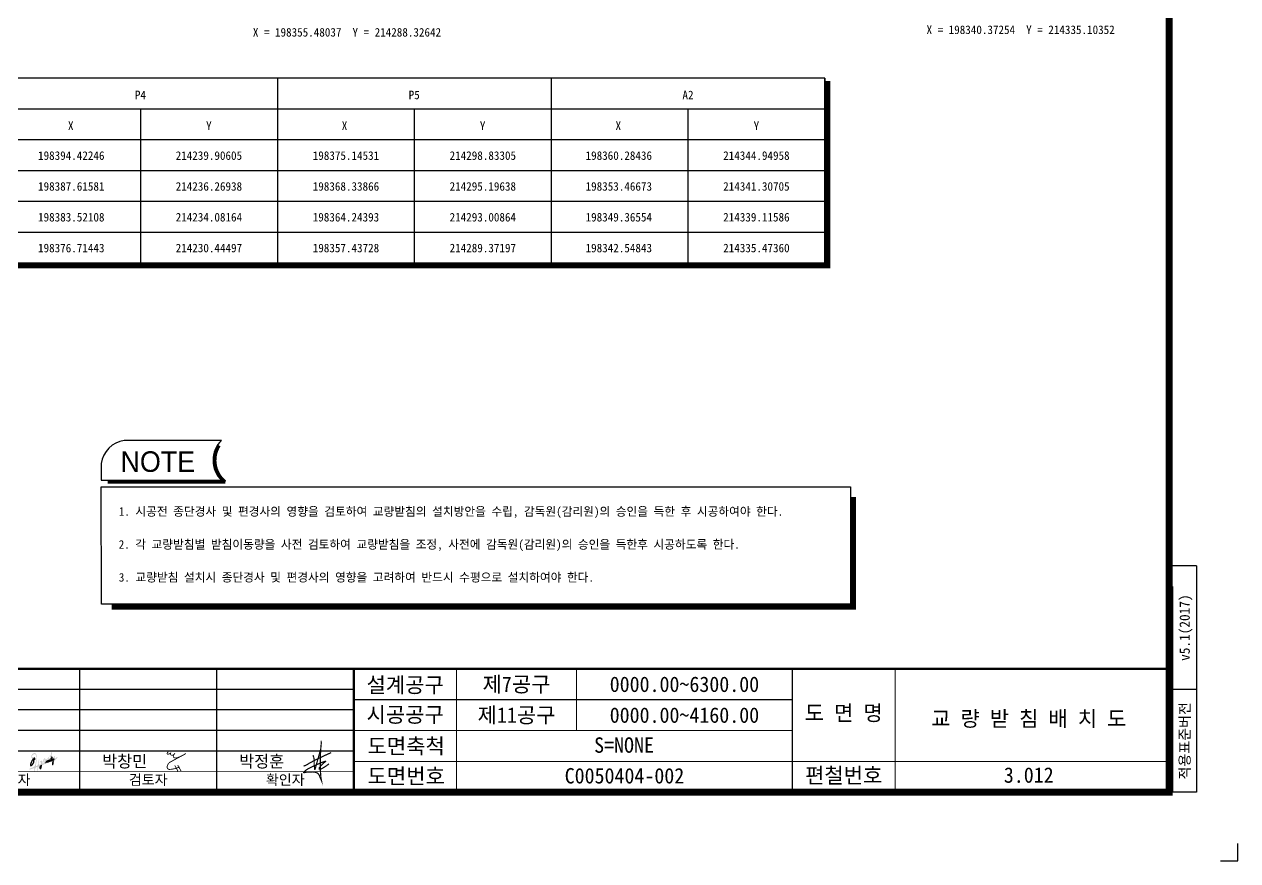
# Model space of a CAD drawing. Header units: feet. Extents: x 523194 to 691394, y 254663 to 373463.
# Drawn here: x 620557 to 691394, y 254663 to 303480 of the extents above; entities that cross this region are included whole.
import ezdxf
from ezdxf.enums import TextEntityAlignment as Align

# ---------------------------------------------------------------- set-up
doc = ezdxf.new("R2010")
doc.units = ezdxf.units.FT
doc.header["$LTSCALE"] = 1650
doc.header["$MEASUREMENT"] = 0
for name, color, linetype in [('CS-DIMT', 3, 'Continuous'), ('CS-TEXT', 3, 'Continuous'), ('CX-BORD', 3, 'Continuous'), ('CX-BORD-LIN1', 4, 'Continuous'), ('CX-BORD-LIN2', 3, 'Continuous'), ('CX-BORD-TEX2', 7, 'Continuous'), ('CX-BORD-TEX3', 6, 'Continuous'), ('CX-MISC', 2, 'Continuous'), ('CZ-LIN1', 7, 'Continuous')]:
    doc.layers.add(name, color=color, linetype=linetype)
doc.styles.add('A_STANDARD', font='')
doc.styles.get("Standard").update_dxf_attribs({"font": ''})
doc.styles.add('TB_TEXT', font='')
doc.styles.add('TB_WBTXT', font='')
doc.styles.add('TB_WMTXT', font='')
doc.styles.add('주 TITLE', font='')
doc.styles.get('A_STANDARD').set_extended_font_data('DotumChe')
doc.styles.get('Standard').set_extended_font_data('DotumChe')
doc.styles.get('TB_TEXT').set_extended_font_data('DotumChe')
doc.styles.get('TB_WBTXT').set_extended_font_data('Dotum')
doc.styles.get('TB_WMTXT').set_extended_font_data('DotumChe')
doc.styles.get('주 TITLE').set_extended_font_data('Dotum')

# ---------------------------------------------------------------- blocks, each defined once
blk = doc.blocks.new('CXBLKA1-KHCA')
at = {"layer": 'CX-BORD-LIN1', "const_width": 2}
blk.add_lwpolyline([(796, 0), (0, 0), (0, 554), (796, 554)], close=True, dxfattribs=at)
at = {"layer": 'CX-BORD-LIN1'}
for points, const_width in [([(796, 36), (0, 36)], 0.6), ([(558, 0), (558, 36)], 0.6), ([(686, 0), (686, 36)], 0.3), ([(558, 6), (270, 6)], 0.2)]:
    blk.add_lwpolyline(points, dxfattribs=dict(at, const_width=const_width))
for points in [[(478, 0), (478, 36)], [(518, 0), (518, 36)]]:
    blk.add_lwpolyline(points, dxfattribs=at)
at = {"layer": 'CX-BORD-LIN2'}
for p, q in [((804, 66.03), (796, 66.03)), ((804, 66.03), (804, 0)), ((797, 60), (797, 0)), ((558, 30), (270, 30)), ((804, 30), (796, 30)), ((804, 0), (797, 0))]:
    blk.add_line(p, q, dxfattribs=at)
at = {"layer": 'CX-BORD-LIN2', "const_width": 0.3}
for points in [[(588, 0), (588, 36)], [(623, 18), (623, 36)], [(716, 0), (716, 36)], [(686, 27), (558, 27)], [(686, 18), (558, 18)], [(796, 9), (558, 9)]]:
    blk.add_lwpolyline(points, dxfattribs=at)
at = {"layer": 'CX-BORD-LIN2'}
for points in [[(558, 24), (270, 24)], [(558, 18), (270, 18)], [(558, 12), (270, 12)]]:
    blk.add_lwpolyline(points, dxfattribs=at)
at = {"layer": 'CX-MISC'}
blk.add_lwpolyline([(811, -20), (816, -20), (816, -15)], dxfattribs=at)
at = {"layer": 'CX-BORD-LIN1', "style": 'TB_TEXT'}
for tag, height, p in [('TR_RNUM5', 3, (285.11, 32.64)), ('TR_RDAT5', 3.5, (317.5, 33)), ('TR_DGN5', 3.5, (451.12, 33)), ('TR_CHK5', 3.5, (491.12, 33)), ('TR_APP5', 3.5, (531.12, 33)), ('TR_RDAT4', 3.5, (317.5, 27)), ('TR_DGN4', 3.5, (451.12, 27)), ('TR_CHK4', 3.5, (491.12, 27)), ('TR_APP4', 3.5, (531.12, 27)), ('TR_RNUM4', 3, (285.11, 26.64)), ('TR_RNUM3', 3, (285.11, 20.64)), ('TR_RDAT3', 3.5, (317.5, 21)), ('TR_DGN3', 3.5, (451.12, 21)), ('TR_CHK3', 3.5, (491.12, 21)), ('TR_APP3', 3.5, (531.12, 21)), ('TR_RNUM2', 3, (285.11, 14.64)), ('TR_RDAT2', 3.5, (317.5, 15)), ('TR_DGN2', 3.5, (451.12, 15)), ('TR_CHK2', 3.5, (491.12, 15)), ('TR_APP2', 3.5, (531.12, 15)), ('TR_RDAT1', 3.5, (317.5, 9)), ('TR_DGN1', 3.5, (451.12, 9)), ('TR_CHK1', 3.5, (491.12, 9)), ('TR_APP1', 3.5, (531.12, 9)), ('TR_RNUM1', 3, (285.11, 8.64))]:
    blk.add_attdef(tag, text='', height=height, dxfattribs=at).set_placement(p, align=Align.MIDDLE_CENTER)
for tag, p in [('TR_RCON5', (342.3, 33)), ('TR_RCON4', (342.3, 27)), ('TR_RCON3', (342.3, 21)), ('TR_RCON2', (342.3, 15)), ('TR_RCON1', (342.3, 9))]:
    blk.add_attdef(tag, text='', height=3.5, dxfattribs=at).set_placement(p, align=Align.MIDDLE_LEFT)
at = {"layer": 'CX-BORD-LIN2', "style": 'TB_TEXT'}
blk.add_text('적용표준버전', height=3, rotation=90, dxfattribs=at).set_placement((800.5, 15), align=Align.MIDDLE_CENTER)
blk.add_attdef('TD_VERSION', text='', height=3, rotation=90, dxfattribs=at).set_placement((800.5, 48.01), align=Align.MIDDLE_CENTER)
at = {"layer": 'CX-BORD-TEX2', "style": 'TB_WMTXT'}
for tag, height, p in [('TB_CNAME', 5, (15.34, 531.83)), ('TB_CSCOP', 4, (16.63, 523.83))]:
    blk.add_attdef(tag, text='', height=height, dxfattribs=at).set_placement(p, align=Align.BOTTOM_LEFT)
at = {"layer": 'CX-BORD-TEX2', "style": 'TB_WBTXT'}
for tag, height, p in [('TB_MTITIL', 10, (398, 533.33)), ('TB_STITL', 7, (398, 518.33))]:
    blk.add_attdef(tag, text='', height=height, dxfattribs=at).set_placement(p, align=Align.MIDDLE_CENTER)
at = {"layer": 'CX-BORD-TEX3', "style": 'TB_TEXT'}
for s, height, p in [('설계공구', 4.5, (573, 31.36)), ('시공공구', 4.5, (573, 22.69)), ('도 면 명', 4.5, (701, 23.19)), ('도면축척', 4.5, (573.29, 13.51)), ('도면번호', 4.5, (573.29, 4.79)), ('편철번호', 4.5, (701, 5)), ('작성자', 3, (458, 3.66)), ('검토자', 3, (498, 3.66)), ('확인자', 3, (538, 3.66))]:
    blk.add_text(s, height=height, dxfattribs=at).set_placement(p, align=Align.MIDDLE)
for tag, height, p in [('TD_LNDST', 4.5, (215, 31.5)), ('TD_DSECT', 4.5, (605.5, 31.5)), ('TD_DDIST', 4.5, (654.5, 31.5)), ('TD_DNAME_TOP', 4.5, (755, 27.96)), ('TD_DCOMP', 4.5, (215, 22.59)), ('TD_CSECT', 4.5, (605.5, 22.5)), ('TD_CDIST', 4.5, (654.5, 22.5)), ('TD_DNAME_MAIN', 4.5, (755, 21.47)), ('TD_CCOMP', 4.5, (215, 13.59)), ('TD_HSCAL', 4.5, (620.88, 13.75)), ('TD_VSCAL', 4.5, (656.86, 13.75)), ('TD_DNAME_BOT', 3, (755, 15.25)), ('TD_CNAME', 5, (65, 7.6)), ('TD_FIELD', 4.5, (180, 5.13)), ('TD_CSTEP', 4.5, (250.74, 5.13)), ('TD_DWGCODE', 4.5, (637, 4.79)), ('TD_DWGNO', 4.5, (755, 5))]:
    blk.add_attdef(tag, text='', height=height, dxfattribs=at).set_placement(p, align=Align.MIDDLE_CENTER)

msp = doc.modelspace()

# ---------------------------------------------------------------- hatches: boundary and pattern name
at = {"layer": 'CX-BORD-TEX2'}
h = msp.add_hatch(color=2, dxfattribs=at)
edge = h.paths.add_edge_path(flags=16)
edge.add_spline(control_points=[(621557, 260207), (621557, 260207), (621557, 260207), (621556, 260234), (621556, 260235), (621555, 260235), (621555, 260235), (621545, 260233), (621537, 260217), (621531, 260208), (621518, 260190), (621507, 260176), (621491, 260162), (621484, 260155), (621473, 260148), (621469, 260142), (621465, 260134), (621465, 260122), (621461, 260115), (621468, 260101), (621469, 260084), (621476, 260068), (621478, 260062), (621482, 260057), (621486, 260050), (621489, 260044), (621493, 260034), (621497, 260032), (621506, 260026), (621518, 260040), (621522, 260047), (621526, 260055), (621529, 260068), (621533, 260080), (621537, 260091), (621543, 260103), (621545, 260113), (621548, 260127), (621549, 260143), (621550, 260158), (621553, 260184), (621557, 260207)], knot_values=[0, 0, 0, 0, 0, 0.000001, 1, 1, 1, 2, 2, 2, 3, 3, 3, 4, 4, 4, 5, 5, 5, 6, 6, 6, 7, 7, 7, 8, 8, 8, 9, 9, 9, 10, 10, 10, 11, 11, 11, 12, 12, 12, 13, 13, 13, 13], degree=3, periodic=0)
edge = h.paths.add_edge_path(flags=16)
edge.add_spline(control_points=[(621806, 260394), (621806, 260394), (621806, 260394), (621809, 260397), (621806, 260398), (621805, 260400), (621803, 260401), (621801, 260398), (621796, 260394), (621797, 260392), (621800, 260394), (621806, 260394)], knot_values=[0, 0, 0, 0, 0, 0.000001, 1, 1, 1, 2, 2, 2, 3, 3, 3, 3], degree=3, periodic=0)
edge = h.paths.add_edge_path(flags=16)
edge.add_spline(control_points=[(622222, 260262), (622222, 260262), (622222, 260262), (622224, 260262), (622240, 260324), (622248, 260397), (622256, 260464), (622251, 260455), (622229, 260444), (622225, 260435), (622223, 260431), (622223, 260423), (622221, 260417), (622213, 260379), (622206, 260339), (622203, 260298), (622209, 260287), (622210, 260272), (622216, 260262), (622219, 260262), (622222, 260262)], knot_values=[0, 0, 0, 0, 0, 0.000001, 1, 1, 1, 2, 2, 2, 3, 3, 3, 4, 4, 4, 5, 5, 5, 6, 6, 6, 6], degree=3, periodic=0)
edge = h.paths.add_edge_path(flags=16)
edge.add_spline(control_points=[(620921, 260270), (620921, 260270), (620921, 260270), (620916, 260255), (620918, 260242), (620919, 260228), (620928, 260221), (620945, 260216), (620955, 260220), (620968, 260227), (620975, 260230), (620983, 260233), (620987, 260236), (620996, 260242), (621006, 260256), (621016, 260266), (621026, 260276), (621038, 260287), (621045, 260297), (621056, 260312), (621064, 260330), (621074, 260347), (621079, 260355), (621085, 260364), (621089, 260372), (621095, 260381), (621102, 260390), (621105, 260398), (621108, 260406), (621109, 260418), (621112, 260429), (621115, 260439), (621119, 260450), (621120, 260459), (621121, 260468), (621120, 260478), (621120, 260487), (621120, 260497), (621121, 260507), (621120, 260515), (621118, 260524), (621113, 260535), (621110, 260545), (621102, 260569), (621094, 260588), (621082, 260606), (621082, 260606), (621082, 260606), (621081, 260606), (621071, 260590), (621060, 260574), (621049, 260558), (621038, 260543), (621026, 260528), (621017, 260511), (621010, 260499), (621005, 260484), (620999, 260470), (620986, 260442), (620974, 260416), (620961, 260389), (620955, 260375), (620948, 260362), (620943, 260348), (620937, 260333), (620934, 260317), (620929, 260301), (620924, 260286), (620921, 260270)], knot_values=[0, 0, 0, 0, 0, 0.000001, 1, 1, 1, 2, 2, 2, 3, 3, 3, 4, 4, 4, 5, 5, 5, 6, 6, 6, 7, 7, 7, 8, 8, 8, 9, 9, 9, 10, 10, 10, 11, 11, 11, 12, 12, 12, 13, 13, 13, 14, 14, 14, 15, 15, 15, 16, 16, 16, 17, 17, 17, 18, 18, 18, 19, 19, 19, 20, 20, 20, 21, 21, 21, 22, 22, 22, 22], degree=3, periodic=0)
edge = h.paths.add_edge_path(flags=16)
edge.add_spline(control_points=[(621921, 260449), (621921, 260449), (621921, 260449), (621913, 260438), (621902, 260457), (621893, 260478), (621882, 260496), (621872, 260463), (621857, 260431), (621840, 260408), (621983, 260456), (622128, 260503), (622272, 260551), (622276, 260569), (622282, 260585), (622286, 260603), (622278, 260598), (622272, 260592), (622265, 260587), (622261, 260590), (622258, 260595), (622254, 260600), (622250, 260603), (622245, 260610), (622242, 260609), (622235, 260595), (622236, 260578), (622229, 260565), (622226, 260559), (622220, 260555), (622215, 260550), (622211, 260545), (622207, 260539), (622201, 260536), (622192, 260542), (622181, 260548), (622172, 260555), (622156, 260588), (622140, 260622), (622123, 260655), (622117, 260622), (622108, 260587), (622099, 260557), (622096, 260546), (622094, 260534), (622090, 260525), (622087, 260518), (622081, 260512), (622076, 260505), (622071, 260499), (622066, 260492), (622061, 260487), (622049, 260498), (622037, 260509), (622026, 260521), (622024, 260527), (622023, 260534), (622020, 260539), (622017, 260524), (622013, 260511), (622010, 260497), (621998, 260488), (621988, 260477), (621976, 260469), (621971, 260487), (621967, 260506), (621961, 260523), (621956, 260503), (621945, 260490), (621935, 260475), (621927, 260462), (621921, 260449)], knot_values=[0, 0, 0, 0, 0, 0.000001, 1, 1, 1, 2, 2, 2, 3, 3, 3, 4, 4, 4, 5, 5, 5, 6, 6, 6, 7, 7, 7, 8, 8, 8, 9, 9, 9, 10, 10, 10, 11, 11, 11, 12, 12, 12, 13, 13, 13, 14, 14, 14, 15, 15, 15, 16, 16, 16, 17, 17, 17, 18, 18, 18, 19, 19, 19, 20, 20, 20, 21, 21, 21, 22, 22, 22, 23, 23, 23, 23], degree=3, periodic=0)
edge = h.paths.add_edge_path(flags=16)
edge.add_spline(control_points=[(621166, 260600), (621166, 260600), (621166, 260600), (621166, 260610), (621167, 260624), (621168, 260640), (621163, 260651), (621156, 260653), (621149, 260656), (621141, 260657), (621132, 260650), (621122, 260645), (621114, 260636), (621132, 260612), (621137, 260574), (621150, 260545), (621152, 260556), (621161, 260566), (621164, 260579), (621166, 260588), (621166, 260600)], knot_values=[0, 0, 0, 0, 0, 0.000001, 1, 1, 1, 2, 2, 2, 3, 3, 3, 4, 4, 4, 5, 5, 5, 6, 6, 6, 6], degree=3, periodic=0)
edge = h.paths.add_edge_path(flags=16)
edge.add_spline(control_points=[(622145, 260713), (622145, 260713), (622145, 260713), (622144, 260709), (622158, 260682), (622169, 260653), (622184, 260627), (622192, 260647), (622188, 260668), (622185, 260690), (622176, 260702), (622167, 260713), (622151, 260718), (622148, 260716), (622145, 260713)], knot_values=[0, 0, 0, 0, 0, 0.000001, 1, 1, 1, 2, 2, 2, 3, 3, 3, 4, 4, 4, 4], degree=3, periodic=0)
edge = h.paths.add_edge_path()
edge.add_spline(control_points=[(621997, 260703), (621997, 260703), (621997, 260703), (622004, 260686), (622006, 260681), (622009, 260675), (622010, 260670), (622011, 260661), (622008, 260647), (622007, 260636), (622010, 260643), (622013, 260657), (622016, 260667), (622021, 260668), (622026, 260659), (622032, 260655), (622037, 260652), (622043, 260652), (622047, 260648), (622049, 260632), (622042, 260613), (622044, 260597), (622044, 260591), (622047, 260584), (622049, 260578), (622050, 260571), (622052, 260565), (622058, 260562), (622067, 260573), (622069, 260588), (622074, 260603), (622087, 260645), (622095, 260694), (622104, 260740), (622100, 260738), (622096, 260730), (622090, 260726), (622072, 260726), (622055, 260723), (622037, 260722), (622037, 260744), (622037, 260765), (622035, 260786), (622043, 260787), (622050, 260787), (622057, 260788), (622064, 260788), (622073, 260787), (622079, 260789), (622089, 260793), (622091, 260807), (622099, 260812), (622116, 260882), (622133, 260952), (622148, 261024), (622158, 261018), (622164, 261009), (622181, 261010), (622182, 260961), (622172, 260922), (622164, 260880), (622158, 260848), (622154, 260817), (622148, 260785), (622181, 260776), (622199, 260752), (622216, 260727), (622217, 260710), (622219, 260694), (622221, 260679), (622224, 260692), (622227, 260706), (622229, 260720), (622238, 260715), (622245, 260707), (622262, 260710), (622262, 260702), (622262, 260691), (622262, 260681), (622262, 260671), (622260, 260661), (622268, 260658), (622273, 260662), (622274, 260669), (622276, 260676), (622278, 260681), (622282, 260688), (622283, 260694), (622289, 260723), (622289, 260759), (622297, 260787), (622304, 260784), (622308, 260779), (622315, 260776), (622320, 260776), (622325, 260777), (622331, 260777), (622330, 260750), (622334, 260723), (622333, 260697), (622332, 260678), (622328, 260660), (622326, 260642), (622322, 260611), (622321, 260582), (622312, 260557), (622330, 260558), (622335, 260571), (622344, 260585), (622349, 260593), (622355, 260601), (622358, 260607), (622361, 260612), (622361, 260618), (622364, 260622), (622366, 260627), (622371, 260631), (622374, 260636), (622384, 260649), (622395, 260664), (622404, 260677), (622411, 260674), (622414, 260668), (622419, 260664), (622441, 260684), (622460, 260710), (622481, 260729), (622485, 260716), (622490, 260703), (622494, 260690), (622495, 260686), (622498, 260679), (622498, 260676), (622497, 260672), (622482, 260658), (622479, 260654), (622460, 260633), (622438, 260609), (622421, 260590), (622415, 260593), (622412, 260598), (622407, 260602), (622401, 260593), (622395, 260584), (622388, 260575), (622378, 260548), (622360, 260528), (622346, 260504), (622330, 260499), (622318, 260490), (622297, 260490), (622281, 260392), (622271, 260289), (622248, 260197), (622231, 260197), (622213, 260197), (622196, 260197), (622186, 260227), (622177, 260256), (622167, 260285), (622172, 260347), (622180, 260406), (622193, 260459), (622091, 260426), (621988, 260392), (621887, 260359), (621786, 260325), (621688, 260284), (621589, 260249), (621592, 260209), (621587, 260175), (621583, 260142), (621581, 260123), (621580, 260104), (621577, 260087), (621574, 260074), (621566, 260057), (621561, 260043), (621558, 260036), (621555, 260029), (621553, 260021), (621550, 260013), (621548, 260004), (621545, 259999), (621542, 259993), (621535, 259988), (621529, 259981), (621525, 259977), (621517, 259965), (621512, 259964), (621504, 259962), (621489, 259972), (621480, 259971), (621472, 259991), (621458, 260008), (621449, 260028), (621438, 260056), (621433, 260086), (621421, 260115), (621427, 260134), (621434, 260155), (621440, 260176), (621442, 260182), (621443, 260189), (621448, 260194), (621426, 260186), (621404, 260178), (621382, 260170), (621367, 260065), (621353, 259960), (621339, 259854), (621326, 259858), (621317, 259865), (621305, 259870), (621318, 259964), (621331, 260060), (621344, 260154), (621300, 260140), (621253, 260121), (621208, 260104), (621190, 260009), (621171, 259915), (621153, 259819), (621142, 259826), (621133, 259835), (621121, 259841), (621138, 259923), (621153, 260007), (621169, 260089), (621062, 260049), (620956, 260008), (620848, 259968), (620847, 259990), (620845, 260010), (620842, 260030), (620955, 260074), (621069, 260116), (621183, 260160), (621206, 260274), (621230, 260406), (621248, 260533), (621250, 260551), (621255, 260569), (621256, 260587), (621257, 260604), (621256, 260622), (621256, 260639), (621256, 260656), (621257, 260674), (621256, 260691), (621254, 260713), (621248, 260738), (621243, 260762), (621241, 260774), (621239, 260786), (621237, 260798), (621235, 260811), (621234, 260824), (621231, 260834), (621229, 260840), (621224, 260848), (621220, 260854), (621216, 260860), (621212, 260869), (621208, 260873), (621204, 260877), (621195, 260879), (621188, 260883), (621182, 260886), (621173, 260892), (621169, 260892), (621164, 260893), (621154, 260888), (621148, 260886), (621141, 260883), (621135, 260880), (621129, 260878), (621115, 260873), (621101, 260870), (621090, 260864), (621081, 260859), (621072, 260848), (621065, 260841), (621056, 260833), (621049, 260825), (621040, 260819), (621033, 260806), (621018, 260790), (621007, 260773), (621003, 260766), (620994, 260752), (620995, 260743), (620995, 260734), (621001, 260731), (621004, 260722), (621016, 260715), (621031, 260711), (621050, 260710), (621060, 260701), (621070, 260691), (621080, 260682), (621093, 260691), (621108, 260702), (621123, 260712), (621127, 260715), (621134, 260722), (621138, 260722), (621143, 260723), (621151, 260719), (621158, 260717), (621165, 260715), (621171, 260714), (621178, 260712), (621182, 260706), (621186, 260700), (621190, 260692), (621193, 260686), (621199, 260678), (621200, 260672), (621203, 260658), (621201, 260632), (621200, 260611), (621200, 260601), (621199, 260591), (621198, 260582), (621197, 260572), (621198, 260562), (621196, 260554), (621195, 260545), (621189, 260536), (621186, 260526), (621182, 260518), (621178, 260509), (621175, 260500), (621168, 260483), (621159, 260465), (621153, 260447), (621149, 260432), (621146, 260417), (621143, 260403), (621139, 260389), (621138, 260373), (621132, 260359), (621129, 260351), (621122, 260343), (621117, 260334), (621103, 260310), (621088, 260284), (621074, 260260), (621068, 260251), (621064, 260244), (621057, 260237), (621045, 260224), (621032, 260210), (621019, 260196), (621013, 260189), (621006, 260180), (621001, 260176), (620994, 260171), (620984, 260169), (620976, 260165), (620968, 260162), (620958, 260155), (620952, 260154), (620946, 260153), (620924, 260156), (620919, 260158), (620913, 260161), (620909, 260169), (620905, 260174), (620900, 260180), (620895, 260185), (620891, 260190), (620888, 260214), (620884, 260238), (620879, 260261), (620886, 260281), (620891, 260302), (620897, 260323), (620903, 260344), (620908, 260365), (620915, 260385), (620920, 260399), (620929, 260413), (620935, 260428), (620948, 260456), (620961, 260485), (620974, 260514), (620981, 260528), (620986, 260544), (620993, 260557), (621001, 260571), (621012, 260585), (621021, 260598), (621030, 260612), (621039, 260625), (621049, 260638), (621048, 260642), (621044, 260643), (621042, 260646), (621018, 260647), (621003, 260657), (620986, 260665), (620982, 260674), (620978, 260681), (620974, 260690), (620969, 260698), (620962, 260706), (620961, 260714), (620959, 260722), (620961, 260732), (620961, 260744), (620961, 260754), (620959, 260766), (620961, 260774), (620962, 260781), (620969, 260792), (620974, 260801), (620984, 260821), (620994, 260833), (621006, 260850), (621012, 260859), (621016, 260868), (621022, 260874), (621030, 260884), (621041, 260890), (621051, 260899), (621061, 260908), (621070, 260920), (621079, 260925), (621085, 260929), (621094, 260930), (621102, 260933), (621117, 260939), (621130, 260944), (621147, 260950), (621155, 260953), (621165, 260959), (621169, 260959), (621176, 260959), (621189, 260949), (621196, 260945), (621206, 260940), (621217, 260937), (621224, 260932), (621230, 260926), (621236, 260910), (621242, 260902), (621248, 260891), (621257, 260882), (621260, 260872), (621262, 260866), (621263, 260858), (621264, 260850), (621268, 260830), (621271, 260807), (621275, 260786), (621280, 260758), (621288, 260729), (621290, 260702), (621291, 260681), (621290, 260661), (621290, 260640), (621290, 260620), (621291, 260599), (621290, 260579), (621288, 260546), (621280, 260510), (621275, 260475), (621261, 260375), (621241, 260269), (621222, 260175), (621266, 260191), (621310, 260208), (621354, 260225), (621369, 260345), (621387, 260463), (621402, 260583), (621414, 260578), (621425, 260573), (621435, 260567), (621421, 260457), (621406, 260348), (621391, 260239), (621434, 260254), (621480, 260273), (621524, 260289), (621530, 260337), (621537, 260385), (621544, 260433), (621518, 260418), (621493, 260397), (621466, 260380), (621462, 260401), (621459, 260421), (621454, 260440), (621500, 260471), (621548, 260506), (621593, 260536), (621588, 260502), (621584, 260463), (621587, 260423), (621592, 260440), (621596, 260457), (621599, 260475), (621610, 260467), (621621, 260458), (621631, 260449), (621621, 260405), (621611, 260362), (621601, 260319), (621637, 260330), (621674, 260347), (621711, 260359), (621711, 260365), (621705, 260369), (621702, 260373), (621698, 260377), (621694, 260382), (621690, 260386), (621688, 260410), (621676, 260437), (621673, 260463), (621672, 260474), (621672, 260486), (621672, 260497), (621671, 260508), (621669, 260520), (621670, 260530), (621671, 260541), (621677, 260553), (621681, 260564), (621684, 260576), (621688, 260587), (621690, 260598), (621703, 260612), (621714, 260628), (621726, 260642), (621737, 260645), (621747, 260649), (621758, 260651), (621770, 260638), (621779, 260622), (621789, 260607), (621787, 260583), (621791, 260561), (621789, 260540), (621788, 260529), (621782, 260516), (621779, 260505), (621776, 260492), (621775, 260478), (621770, 260469), (621767, 260461), (621758, 260454), (621752, 260447), (621746, 260439), (621742, 260431), (621735, 260426), (621729, 260444), (621723, 260461), (621718, 260478), (621722, 260491), (621738, 260500), (621744, 260513), (621746, 260518), (621747, 260527), (621749, 260534), (621753, 260547), (621757, 260558), (621755, 260577), (621753, 260579), (621752, 260582), (621749, 260584), (621731, 260581), (621728, 260562), (621716, 260553), (621713, 260540), (621709, 260529), (621705, 260517), (621706, 260495), (621708, 260474), (621712, 260455), (621716, 260438), (621716, 260426), (621727, 260419), (621734, 260420), (621741, 260416), (621748, 260418), (621754, 260419), (621764, 260430), (621769, 260435), (621775, 260441), (621783, 260450), (621785, 260456), (621787, 260462), (621787, 260470), (621788, 260478), (621796, 260522), (621806, 260577), (621813, 260621), (621824, 260615), (621835, 260608), (621846, 260601), (621838, 260555), (621830, 260510), (621822, 260464), (621840, 260487), (621849, 260518), (621860, 260549), (621871, 260580), (621878, 260614), (621886, 260647), (621892, 260648), (621896, 260639), (621903, 260635), (621908, 260632), (621914, 260632), (621919, 260630), (621916, 260604), (621909, 260581), (621911, 260551), (621912, 260542), (621910, 260533), (621915, 260526), (621931, 260544), (621935, 260570), (621943, 260598), (621956, 260643), (621971, 260691), (621985, 260734), (621992, 260719), (621997, 260703)], knot_values=[0, 0, 0, 0, 0, 0.000001, 1, 1, 1, 2, 2, 2, 3, 3, 3, 4, 4, 4, 5, 5, 5, 6, 6, 6, 7, 7, 7, 8, 8, 8, 9, 9, 9, 10, 10, 10, 11, 11, 11, 12, 12, 12, 13, 13, 13, 14, 14, 14, 15, 15, 15, 16, 16, 16, 17, 17, 17, 18, 18, 18, 19, 19, 19, 20, 20, 20, 21, 21, 21, 22, 22, 22, 23, 23, 23, 24, 24, 24, 25, 25, 25, 26, 26, 26, 27, 27, 27, 28, 28, 28, 29, 29, 29, 30, 30, 30, 31, 31, 31, 32, 32, 32, 33, 33, 33, 34, 34, 34, 35, 35, 35, 36, 36, 36, 37, 37, 37, 38, 38, 38, 39, 39, 39, 40, 40, 40, 41, 41, 41, 42, 42, 42, 43, 43, 43, 44, 44, 44, 45, 45, 45, 46, 46, 46, 47, 47, 47, 48, 48, 48, 49, 49, 49, 50, 50, 50, 51, 51, 51, 52, 52, 52, 53, 53, 53, 54, 54, 54, 55, 55, 55, 56, 56, 56, 57, 57, 57, 58, 58, 58, 59, 59, 59, 60, 60, 60, 61, 61, 61, 62, 62, 62, 63, 63, 63, 64, 64, 64, 65, 65, 65, 66, 66, 66, 67, 67, 67, 68, 68, 68, 69, 69, 69, 70, 70, 70, 71, 71, 71, 72, 72, 72, 73, 73, 73, 74, 74, 74, 75, 75, 75, 76, 76, 76, 77, 77, 77, 78, 78, 78, 79, 79, 79, 80, 80, 80, 81, 81, 81, 82, 82, 82, 83, 83, 83, 84, 84, 84, 85, 85, 85, 86, 86, 86, 87, 87, 87, 88, 88, 88, 89, 89, 89, 90, 90, 90, 91, 91, 91, 92, 92, 92, 93, 93, 93, 94, 94, 94, 95, 95, 95, 96, 96, 96, 97, 97, 97, 98, 98, 98, 99, 99, 99, 100, 100, 100, 101, 101, 101, 102, 102, 102, 103, 103, 103, 104, 104, 104, 105, 105, 105, 106, 106, 106, 107, 107, 107, 108, 108, 108, 109, 109, 109, 110, 110, 110, 111, 111, 111, 112, 112, 112, 113, 113, 113, 114, 114, 114, 115, 115, 115, 116, 116, 116, 117, 117, 117, 118, 118, 118, 119, 119, 119, 120, 120, 120, 121, 121, 121, 122, 122, 122, 123, 123, 123, 124, 124, 124, 125, 125, 125, 126, 126, 126, 127, 127, 127, 128, 128, 128, 129, 129, 129, 130, 130, 130, 131, 131, 131, 132, 132, 132, 133, 133, 133, 134, 134, 134, 135, 135, 135, 136, 136, 136, 137, 137, 137, 138, 138, 138, 139, 139, 139, 140, 140, 140, 141, 141, 141, 142, 142, 142, 143, 143, 143, 144, 144, 144, 145, 145, 145, 146, 146, 146, 147, 147, 147, 148, 148, 148, 149, 149, 149, 150, 150, 150, 151, 151, 151, 152, 152, 152, 153, 153, 153, 154, 154, 154, 155, 155, 155, 156, 156, 156, 157, 157, 157, 158, 158, 158, 159, 159, 159, 160, 160, 160, 161, 161, 161, 162, 162, 162, 163, 163, 163, 164, 164, 164, 165, 165, 165, 166, 166, 166, 167, 167, 167, 168, 168, 168, 169, 169, 169, 170, 170, 170, 171, 171, 171, 172, 172, 172, 173, 173, 173, 174, 174, 174, 175, 175, 175, 176, 176, 176, 177, 177, 177, 178, 178, 178, 179, 179, 179, 180, 180, 180, 181, 181, 181, 182, 182, 182, 183, 183, 183, 184, 184, 184, 185, 185, 185, 186, 186, 186, 187, 187, 187, 188, 188, 188, 189, 189, 189, 190, 190, 190, 191, 191, 191, 192, 192, 192, 193, 193, 193, 194, 194, 194, 195, 195, 195, 196, 196, 196, 197, 197, 197, 198, 198, 198, 199, 199, 199, 200, 200, 200, 201, 201, 201, 202, 202, 202, 203, 203, 203, 204, 204, 204, 205, 205, 205, 206, 206, 206, 207, 207, 207, 208, 208, 208, 209, 209, 209, 210, 210, 210, 210], degree=3, periodic=0)

# ---------------------------------------------------------------- linework, layer by layer
at = {"layer": 'CX-BORD-LIN2'}
for p, q in [((635331, 300327), (635331, 289556)), ((635331, 300327), (635331, 289556)), ((635331, 300327), (635331, 289556)), ((635331, 300327), (635331, 289556)), ((667293, 300327), (667293, 289556)), ((667293, 300327), (667293, 289556)), ((667293, 300327), (667293, 289556)), ((667293, 300327), (667293, 289556)), ((667293, 300327), (667293, 289556)), ((667293, 300327), (667293, 289556)), ((667293, 300327), (667293, 289556)), ((667293, 300327), (667293, 289556)), ((555426, 298537), (667293, 298537)), ((627340, 298537), (627340, 289556)), ((643321, 298537), (643321, 289556)), ((659302, 298537), (659302, 289556)), ((550952, 294949), (667293, 294949)), ((550952, 293151), (667293, 293151)), ((550952, 291353), (667293, 291353)), ((550952, 289556), (667293, 289556))]:
    msp.add_line(p, q, dxfattribs=at)
at = {"layer": 'CX-BORD-TEX2', "elevation": 0}
for points, const_width in [([(637889, 261667), (637895, 261512), (637867, 261228), (637844, 260794), (637837, 260280), (637843, 259941), (637857, 259726), (637872, 259533), (637908, 259335), (637831, 259510), (637778, 259652), (637710, 259751), (637642, 259793), (637519, 259830), (637371, 259848), (637178, 259840), (637052, 259834), (636950, 259815), (636897, 259804), (636871, 259809), (636864, 259816), (636861, 259823), (636865, 259833), (636974, 259926), (637143, 260039), (637406, 260169), (637680, 260295), (637962, 260412), (638131, 260466), (638146, 260468), (638151, 260464), (638151, 260456), (638143, 260449), (638015, 260349), (637886, 260216), (637818, 260138), (637784, 260095), (637774, 260066), (637769, 260022), (637785, 260008), (637805, 260004), (637860, 260008), (637935, 260040), (638069, 260122), (638171, 260189), (638343, 260316)], 70), ([(629273, 260829), (629354, 260938)], 50), ([(636861, 260185), (636961, 260219), (637099, 260293), (637214, 260364), (637346, 260435), (637513, 260527), (637751, 260642), (638002, 260760), (638227, 260864), (638470, 260970)], 70), ([(637407, 260825), (637457, 260700), (637482, 260543), (637480, 260372), (637483, 260252), (637495, 260143), (637511, 259993), (637516, 259984), (637523, 259984), (637530, 259995), (637540, 260027)], 70), ([(637540, 260027), (637864, 261182)], 70), ([(629340, 260226), (629530, 259889)], 50), ([(629516, 260240), (629707, 259903)], 50)]:
    msp.add_lwpolyline(points, dxfattribs=dict(at, const_width=const_width))
at = {"layer": 'CX-BORD-TEX2', "const_width": 50, "elevation": 0}
msp.add_lwpolyline([(628972, 261023, 0.200231), (628901, 260939), (628901, 260939, 0.602514), (628938, 260884, 0.235434), (629122, 260972, 0.651661), (629172, 260814, 0.232026), (629354, 260938), (629273, 260829, 0.377495), (629301, 260677, 0.203746), (629558, 260701), (629686, 260748), (629815, 260816), (629992, 260918), (629097, 260432, 0.228643), (628900, 260173, 0.552062), (629060, 259992, 0.093231), (629630, 260138)], format="xyb", dxfattribs=at)
at = {"layer": 'CX-BORD-TEX2', "color": 2}
for points, knots in [([(622184, 260627), (622169, 260653), (622158, 260682), (622144, 260709), (622145, 260713), (622148, 260716), (622151, 260718), (622167, 260713), (622176, 260702), (622185, 260690), (622188, 260668), (622192, 260647), (622184, 260627)], [0, 0, 0, 0, 1, 1, 1, 2, 2, 2, 3, 3, 3, 4, 4, 4, 4]), ([(620928, 260221), (620928, 260221), (620919, 260228), (620918, 260242), (620916, 260255), (620921, 260270), (620924, 260286), (620929, 260301), (620934, 260317), (620937, 260333), (620943, 260348), (620948, 260362), (620955, 260375), (620961, 260389), (620974, 260416), (620986, 260442), (620999, 260470), (621005, 260484), (621010, 260499), (621017, 260511), (621026, 260528), (621038, 260543), (621049, 260558), (621060, 260574), (621071, 260590), (621081, 260606), (621082, 260606), (621082, 260606), (621082, 260606), (621094, 260588), (621102, 260569), (621110, 260545), (621113, 260535), (621118, 260524), (621120, 260515), (621121, 260507), (621120, 260497), (621120, 260487), (621120, 260478), (621121, 260468), (621120, 260459), (621119, 260450), (621115, 260439), (621112, 260429), (621109, 260418), (621108, 260406), (621105, 260398), (621102, 260390), (621095, 260381), (621089, 260372), (621085, 260364), (621079, 260355), (621074, 260347), (621064, 260330), (621056, 260312), (621045, 260297), (621038, 260287), (621026, 260276), (621016, 260266), (621006, 260256), (620996, 260242), (620987, 260236), (620983, 260233), (620975, 260230), (620968, 260227), (620955, 260220), (620945, 260216), (620928, 260221)], [0, 0, 0, 0, 0.5, 1, 1, 1, 2, 2, 2, 3, 3, 3, 4, 4, 4, 5, 5, 5, 6, 6, 6, 7, 7, 7, 8, 8, 8, 9, 9, 9, 10, 10, 10, 11, 11, 11, 12, 12, 12, 13, 13, 13, 14, 14, 14, 15, 15, 15, 16, 16, 16, 17, 17, 17, 18, 18, 18, 19, 19, 19, 20, 20, 20, 21, 21, 21, 22, 22, 22, 22]), ([(621163, 260651), (621168, 260640), (621167, 260624), (621166, 260610), (621166, 260600), (621166, 260588), (621164, 260579), (621161, 260566), (621152, 260556), (621150, 260545), (621137, 260574), (621132, 260612), (621114, 260636), (621122, 260645), (621132, 260650), (621141, 260657), (621149, 260656), (621156, 260653), (621163, 260651)], [0, 0, 0, 0, 1, 1, 1, 2, 2, 2, 3, 3, 3, 4, 4, 4, 5, 5, 5, 6, 6, 6, 6]), ([(621555, 260235), (621555, 260235), (621556, 260235), (621556, 260234), (621557, 260207), (621553, 260184), (621550, 260158), (621549, 260143), (621548, 260127), (621545, 260113), (621543, 260103), (621537, 260091), (621533, 260080), (621529, 260068), (621526, 260055), (621522, 260047), (621518, 260040), (621506, 260026), (621497, 260032), (621493, 260034), (621489, 260044), (621486, 260050), (621482, 260057), (621478, 260062), (621476, 260068), (621469, 260084), (621468, 260101), (621461, 260115), (621465, 260122), (621465, 260134), (621469, 260142), (621473, 260148), (621484, 260155), (621491, 260162), (621507, 260176), (621518, 260190), (621531, 260208), (621537, 260217), (621545, 260233), (621555, 260235)], [0, 0, 0, 0, 1, 1, 1, 2, 2, 2, 3, 3, 3, 4, 4, 4, 5, 5, 5, 6, 6, 6, 7, 7, 7, 8, 8, 8, 9, 9, 9, 10, 10, 10, 11, 11, 11, 12, 12, 12, 13, 13, 13, 13]), ([(621803, 260401), (621805, 260400), (621806, 260398), (621809, 260397), (621806, 260394), (621800, 260394), (621797, 260392), (621796, 260394), (621801, 260398), (621803, 260401)], [0, 0, 0, 0, 1, 1, 1, 2, 2, 2, 3, 3, 3, 3]), ([(621882, 260496), (621893, 260478), (621902, 260457), (621913, 260438), (621921, 260449), (621927, 260462), (621935, 260475), (621945, 260490), (621956, 260503), (621961, 260523), (621967, 260506), (621971, 260487), (621976, 260469), (621988, 260477), (621998, 260488), (622010, 260497), (622013, 260511), (622017, 260524), (622020, 260539), (622023, 260534), (622024, 260527), (622026, 260521), (622037, 260509), (622049, 260498), (622061, 260487), (622066, 260492), (622071, 260499), (622076, 260505), (622081, 260512), (622087, 260518), (622090, 260525), (622094, 260534), (622096, 260546), (622099, 260557), (622108, 260587), (622117, 260622), (622123, 260655), (622140, 260622), (622156, 260588), (622172, 260555), (622181, 260548), (622192, 260542), (622201, 260536), (622207, 260539), (622211, 260545), (622215, 260550), (622220, 260555), (622226, 260559), (622229, 260565), (622236, 260578), (622235, 260595), (622242, 260609), (622245, 260610), (622250, 260603), (622254, 260600), (622258, 260595), (622261, 260590), (622265, 260587), (622272, 260592), (622278, 260598), (622286, 260603), (622282, 260585), (622276, 260569), (622272, 260551), (622128, 260503), (621983, 260456), (621840, 260408), (621857, 260431), (621872, 260463), (621882, 260496)], [0, 0, 0, 0, 1, 1, 1, 2, 2, 2, 3, 3, 3, 4, 4, 4, 5, 5, 5, 6, 6, 6, 7, 7, 7, 8, 8, 8, 9, 9, 9, 10, 10, 10, 11, 11, 11, 12, 12, 12, 13, 13, 13, 14, 14, 14, 15, 15, 15, 16, 16, 16, 17, 17, 17, 18, 18, 18, 19, 19, 19, 20, 20, 20, 21, 21, 21, 22, 22, 22, 23, 23, 23, 23]), ([(622256, 260464), (622256, 260464), (622248, 260397), (622240, 260324), (622224, 260262), (622222, 260262), (622219, 260262), (622216, 260262), (622210, 260272), (622209, 260287), (622203, 260298), (622206, 260339), (622213, 260379), (622221, 260417), (622223, 260423), (622223, 260431), (622225, 260435), (622229, 260444), (622251, 260455), (622256, 260464)], [0, 0, 0, 0, 0.5, 1, 1, 1, 2, 2, 2, 3, 3, 3, 4, 4, 4, 5, 5, 5, 6, 6, 6, 6])]:
    msp.add_open_spline(points, degree=3, knots=knots, dxfattribs=at)
at = {"layer": 'CZ-LIN1'}
for p, q in [((635331, 300327), (635331, 289556)), ((651312, 300327), (651312, 289556)), ((667293, 300327), (667293, 289556)), ((550952, 296747), (667293, 296747)), ((625051, 277841), (625051, 276865)), ((625051, 276865), (632072, 276865))]:
    msp.add_line(p, q, dxfattribs=at)
at = {"layer": 'CZ-LIN1', "color": 0, "elevation": 0}
msp.add_lwpolyline([(550952, 289556), (550952, 289556), (667293, 289556), (667293, 300327), (550952, 300327), (550952, 289556)], dxfattribs=at)
at = {"layer": 'CZ-LIN1', "color": 0, "const_width": 320, "elevation": 0}
msp.add_lwpolyline([(551473, 289396), (667453, 289396), (667453, 300167)], dxfattribs=at)
at = {"layer": 'CZ-LIN1', "elevation": 0}
msp.add_lwpolyline([(632072, 279198), (626391, 279198)], dxfattribs=at)
at = {"layer": 'CZ-LIN1', "const_width": 200, "elevation": 0}
msp.add_lwpolyline([(631929, 278900, 0.382149), (632285, 276765), (625417, 276765)], format="xyb", dxfattribs=at)
at = {"layer": 'CZ-LIN1', "elevation": 0}
msp.add_lwpolyline([(625051, 276486), (668765, 276486, -0.414214), (668785, 276466), (668791, 269642), (625057, 269642)], format="xyb", close=True, dxfattribs=at)
at = {"layer": 'CZ-LIN1', "const_width": 320, "elevation": 0}
for points in [[(668945, 275887), (668951, 269642)], [(625656, 269482), (669111, 269482)]]:
    msp.add_lwpolyline(points, dxfattribs=at)
at = {"layer": 'CZ-LIN1'}
for centre, radius, start, end in [((626619, 277632), 1582, 98.29432, 172.43706), ((633200, 278031), 1623, 134.04692, 225.95308)]:
    msp.add_arc(centre, radius, start, end, dxfattribs=at)

# ---------------------------------------------------------------- block references
at = {"layer": 'CX-BORD'}
ref = msp.add_blockref('CXBLKA1-KHCA', (528194, 258663), dxfattribs=dict(at, xscale=200, yscale=200, zscale=200))
ref.add_attrib('TD_DSECT', '제7공구', dxfattribs={"layer": 'CX-BORD-TEX3', "height": 900, "rotation": 0, "style": 'TB_TEXT'}).set_placement((649294, 264963), align=Align.MIDDLE_CENTER)
ref.add_attrib('TD_DDIST', '0000.00~6300.00', dxfattribs={"layer": 'CX-BORD-TEX3', "height": 900, "rotation": 0, "style": 'TB_TEXT'}).set_placement((659094, 264963), align=Align.MIDDLE_CENTER)
ref.add_attrib('TD_CSECT', '제11공구', dxfattribs={"layer": 'CX-BORD-TEX3', "height": 900, "rotation": 0, "style": 'TB_TEXT'}).set_placement((649294, 263163), align=Align.MIDDLE_CENTER)
ref.add_attrib('TD_CDIST', '0000.00~4160.00', dxfattribs={"layer": 'CX-BORD-TEX3', "height": 900, "rotation": 0, "style": 'TB_TEXT'}).set_placement((659094, 263163), align=Align.MIDDLE_CENTER)
ref.add_attrib('TD_DNAME_MAIN', '교 량 받 침 배 치 도', dxfattribs={"layer": 'CX-BORD-TEX3', "height": 900, "rotation": 0, "style": 'TB_TEXT'}).set_placement((679194, 262958), align=Align.MIDDLE_CENTER)
ref.add_attrib('TD_HSCAL', '           S=NONE', dxfattribs={"layer": 'CX-BORD-TEX3', "height": 900, "rotation": 0, "style": 'TB_TEXT'}).set_placement((652370, 261413), align=Align.MIDDLE_CENTER)
ref.add_attrib('TD_DWGCODE', 'C0050404-002', dxfattribs={"layer": 'CX-BORD-TEX3', "height": 900, "rotation": 0, "style": 'TB_TEXT'}).set_placement((655594, 259622), align=Align.MIDDLE_CENTER)
ref.add_attrib('TD_DWGNO', '3.012', dxfattribs={"layer": 'CX-BORD-TEX3', "height": 900, "rotation": 0, "style": 'TB_TEXT'}).set_placement((679194, 259664), align=Align.MIDDLE_CENTER)
ref.add_attrib('TD_VERSION', 'v5.1(2017)', dxfattribs={"layer": 'CX-BORD-LIN2', "height": 600, "rotation": 90, "style": 'TB_TEXT'}).set_placement((688294, 268266), align=Align.MIDDLE_CENTER)
ref.add_attrib('TR_CHK1', '박창민', dxfattribs={"layer": 'CX-BORD-LIN1', "height": 700, "rotation": 0, "style": 'TB_TEXT'}).set_placement((626417, 260463), align=Align.MIDDLE_CENTER)
ref.add_attrib('TR_APP1', '박정훈', dxfattribs={"layer": 'CX-BORD-LIN1', "height": 700, "rotation": 0, "style": 'TB_TEXT'}).set_placement((634417, 260463), align=Align.MIDDLE_CENTER)

# ---------------------------------------------------------------- texts
at = {"layer": 'CS-DIMT', "style": 'A_STANDARD'}
for s, p in [('X = 198355.48037  Y = 214288.32642', (639395, 302763)), ('X = 198340.37254  Y = 214335.10352', (678720, 302911))]:
    msp.add_text(s, height=500, dxfattribs=at).set_placement(p, align=Align.CENTER)
at = {"layer": 'CS-TEXT'}
for s, p in [('P4', (627340, 299105)), ('P5', (643321, 299105)), ('A2', (659302, 299105)), ('Y', (631333, 297308)), ('Y', (647314, 297308)), ('Y', (663295, 297308)), ('198394.42246', (623301, 295567)), ('214239.90605', (631334, 295567)), ('198375.14531', (639336, 295567)), ('214298.83305', (647325, 295567)), ('198360.28436', (655263, 295567)), ('214344.94958', (663296, 295567)), ('198387.61581', (623301, 293769)), ('214236.26938', (631334, 293769)), ('198368.33866', (639336, 293769)), ('214295.19638', (647325, 293769)), ('198353.46673', (655263, 293769)), ('214341.30705', (663296, 293769)), ('198383.52108', (623301, 291971)), ('214234.08164', (631334, 291971)), ('198364.24393', (639336, 291971)), ('214293.00864', (647325, 291971)), ('198349.36554', (655263, 291971)), ('214339.11586', (663296, 291971)), ('198376.71443', (623301, 290173)), ('214230.44497', (631334, 290173)), ('198357.43728', (639336, 290173)), ('214289.37197', (647325, 290173)), ('198342.54843', (655263, 290173)), ('214335.47360', (663296, 290173))]:
    msp.add_text(s, height=500, dxfattribs=at).set_placement(p, align=Align.CENTER)
for s, p in [('X', (623109, 297308)), ('X', (639090, 297308)), ('X', (655071, 297308)), ('1. 시공전 종단경사 및 편경사의 영향을 검토하여 교량받침의 설치방안을 수립, 감독원(감리원)의 승인을 득한 후 시공하여야 한다.', (626075, 274796, 117968)), ('2. 각 교량받침별 받침이동량을 사전 검토하여 교량받침을 조정, 사전에 감독원(감리원)의 승인을 득한후 시공하도록 한다.', (626069, 272872, 117968)), ('3. 교량받침 설치시 종단경사 및 편경사의 영향을 고려하여 반드시 수평으로 설치하여야 한다.', (626076, 270951, 117968))]:
    msp.add_text(s, height=500, dxfattribs=at).set_placement(p)
at = {"layer": 'CX-BORD-TEX3', "color": 6, "style": '주 TITLE'}
msp.add_text('NOTE', height=1198.6, dxfattribs=at).set_placement((626176, 277359))

doc.saveas('drawing.dxf')
